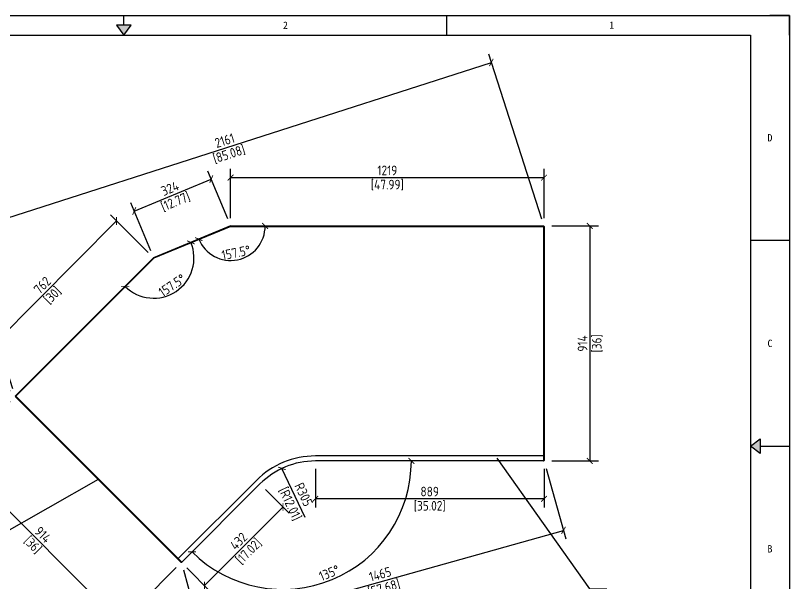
# Model space of a CAD drawing. Header units: inches. Extents: x 777 to 31414, y -60867 to 2393.
# Drawn here: x 18283 to 21294, y -34714 to -32504 of the extents above; entities that cross this region are included whole.
import ezdxf
from ezdxf.enums import TextEntityAlignment as Align

# ---------------------------------------------------------------- set-up
doc = ezdxf.new("R2010")
doc.units = ezdxf.units.IN
doc.header["$LTSCALE"] = 0.605
doc.header["$MEASUREMENT"] = 0
doc.header["$PDMODE"] = 3
doc.header["$PDSIZE"] = 0.25
doc.linetypes.add('DOT', pattern=[0.2, 0.1, -0.1])
doc.layers.get('0').update_dxf_attribs({"linetype": 'CONTINUOUS'})
doc.layers.get('Defpoints').update_dxf_attribs({"linetype": 'CONTINUOUS'})
for name, color, linetype in [('02-05848-001_DXF_TEXT', 7, 'CONTINUOUS'), ('console', 7, 'CONTINUOUS'), ('print', 30, 'CONTINUOUS')]:
    doc.layers.add(name, color=color, linetype=linetype)
doc.layers.add('dim', color=2, linetype='CONTINUOUS', lineweight=9)
doc.styles.add('Dartop', font='')
doc.styles.add('Dartop Text Style', font='gbenor.shx', dxfattribs={"bigfont": 'gbcbig.shx'})
doc.styles.get("Standard").update_dxf_attribs({"font": 'txt', "width": 0.7})
doc.styles.get('Dartop').set_extended_font_data('FangSong_GB2312')
doc.dimstyles.new('Dartop DIM Style', dxfattribs={"dimscale": 15, "dimtxt": 2.5, "dimasz": 1.5, "dimexe": 2.25, "dimexo": 2, "dimtad": 1, "dimdec": 0, "dimdsep": 46, "dimtxsty": 'Dartop Text Style', "dimblk": 'ARCHTICK', "dimcen": 0.09, "dimazin": 2, "dimtfac": 1, "dimtdec": 0, "dimtofl": 0, "dimtmove": 0, "dimatfit": 3, "dimfxl": 0, "dimtolj": 1, "dimtzin": 0, "dimarcsym": 0})
doc.dimstyles.get("Standard").update_dxf_attribs({"dimtxt": 0.1, "dimasz": 0.125, "dimexe": 0.18, "dimexo": 0.0625, "dimgap": 0.09, "dimtad": 0, "dimtih": 1, "dimtoh": 1, "dimdec": 3, "dimzin": 4, "dimdsep": 46, "dimtxsty": 'Standard', "dimblk": '_FILLED', "dimblk1": '_FILLED', "dimblk2": '_FILLED', "dimcen": 0.09, "dimadec": 0, "dimazin": 0, "dimtol": 1, "dimtp": 0.008, "dimtm": 0.008, "dimtfac": 1, "dimtdec": 3, "dimtofl": 0, "dimtmove": 0, "dimatfit": 3, "dimldrblk": '_FILLED', "dimfxl": 0, "dimtolj": 1, "dimtzin": 4, "dimarcsym": 0})

# ---------------------------------------------------------------- blocks, each defined once
blk = doc.blocks.new('_ArchTick')
at = {"color": 0, "linetype": 'ByBlock', "const_width": 0.15}
blk.add_lwpolyline([(-0.5, -0.5), (0.5, 0.5)], dxfattribs=at)
blk = doc.blocks.new('*D241')
at = {"layer": 'Defpoints', "color": 0}
for p in [(18282.7, -33984.6, 32), (18046.2, -34221.1), (18929.3, -34631.2, 32)]:
    blk.add_point(p, dxfattribs=at)
at = {"layer": 'dim', "color": 0, "lineweight": -2}
for p, q in [((18261.5, -34005.8), (18022.3, -34245)), ((18692.7, -34867.7), (18046.2, -34221.1)), ((18908, -34652.4), (18668.9, -34891.6))]:
    blk.add_line(p, q, dxfattribs=at)
at = {"layer": 'dim', "color": 0, "lineweight": -2, "xscale": 22.5, "yscale": 22.5, "zscale": 22.5}
for p, rotation in [((18046.2, -34221.1), 135.0000000000037), ((18692.7, -34867.7), 315.0000000000037)]:
    blk.add_blockref('_ArchTick', p, dxfattribs=dict(at, rotation=rotation))
at = {"layer": 'dim', "color": 0, "char_height": 37.5, "attachment_point": 5, "rotation": 315, "style": 'Dartop Text Style'}
for s, insert in [('\\A1;914', (18389.3, -34524.5)), ('\\A1;[36]', (18349, -34564.8))]:
    blk.add_mtext(s, dxfattribs=dict(at, insert=insert))
blk = doc.blocks.new('*D242')
at = {"layer": 'Defpoints', "color": 0}
for p in [(18675.8, -33303.7), (18820.1, -33447.2, 32), (18282.7, -33987.4, 32)]:
    blk.add_point(p, dxfattribs=at)
at = {"layer": 'dim', "color": 0, "lineweight": -2}
for p, q in [((18798.8, -33426), (18651.9, -33279.8)), ((18138.4, -33843.9), (18675.8, -33303.7)), ((18261.4, -33966.3), (18114.5, -33820.1))]:
    blk.add_line(p, q, dxfattribs=at)
at = {"layer": 'dim', "color": 0, "lineweight": -2, "xscale": 22.5, "yscale": 22.5, "zscale": 22.5}
for p, rotation in [((18675.8, -33303.7), 45.15038227807477), ((18138.4, -33843.9), 225.1503822780748)]:
    blk.add_blockref('_ArchTick', p, dxfattribs=dict(at, rotation=rotation))
at = {"layer": 'dim', "color": 0, "char_height": 37.5, "attachment_point": 5, "rotation": 45.1504, "style": 'Dartop Text Style'}
for s, insert in [('\\A1;762', (18387.1, -33553.9)), ('\\A1;[30]', (18427.6, -33594.2))]:
    blk.add_mtext(s, dxfattribs=dict(at, insert=insert))
blk = doc.blocks.new('*D243')
at = {"layer": 'Defpoints', "color": 0}
for p in [(19044.2, -33141), (19119.6, -33323.1, 32), (18820.1, -33447.2, 32)]:
    blk.add_point(p, dxfattribs=at)
at = {"layer": 'dim', "color": 0, "lineweight": -2}
for p, q in [((19108.2, -33295.4), (19031.3, -33109.9)), ((18744.7, -33265.1), (19044.2, -33141)), ((18808.6, -33419.5), (18731.7, -33233.9))]:
    blk.add_line(p, q, dxfattribs=at)
at = {"layer": 'dim', "color": 0, "lineweight": -2, "xscale": 22.5, "yscale": 22.5, "zscale": 22.5}
for p, rotation in [((19044.2, -33141), 22.49999999942064), ((18744.7, -33265.1), 202.4999999994207)]:
    blk.add_blockref('_ArchTick', p, dxfattribs=dict(at, rotation=rotation))
at = {"layer": 'dim', "color": 0, "char_height": 37.5, "attachment_point": 5, "rotation": 22.5, "style": 'Dartop Text Style'}
for s, insert in [('\\A1;324', (18883.7, -33177.1)), ('\\A1;[12.77]', (18905.5, -33229.8))]:
    blk.add_mtext(s, dxfattribs=dict(at, insert=insert))
blk = doc.blocks.new('*D244')
at = {"layer": 'Defpoints', "color": 0}
for p in [(20338.6, -33135.3), (19119.6, -33323.1, 32), (20338.6, -33323.1, 32)]:
    blk.add_point(p, dxfattribs=at)
at = {"layer": 'dim', "color": 0, "lineweight": -2}
for p, q in [((19119.6, -33293.1), (19119.6, -33101.6)), ((20338.6, -33293.1), (20338.6, -33101.6)), ((19119.6, -33135.3), (20338.6, -33135.3))]:
    blk.add_line(p, q, dxfattribs=at)
at = {"layer": 'dim', "color": 0, "lineweight": -2, "xscale": 22.5, "yscale": 22.5, "zscale": 22.5, "rotation": 180}
blk.add_blockref('_ArchTick', (19119.6, -33135.3), dxfattribs=at)
at = {"layer": 'dim', "color": 0, "lineweight": -2, "xscale": 22.5, "yscale": 22.5, "zscale": 22.5}
blk.add_blockref('_ArchTick', (20338.6, -33135.3), dxfattribs=at)
at = {"layer": 'dim', "color": 0, "char_height": 37.5, "attachment_point": 5, "style": 'Dartop Text Style'}
for s, insert in [('\\A1;1219', (19729.1, -33107.2)), ('\\A1;[47.99]', (19729.1, -33164.2))]:
    blk.add_mtext(s, dxfattribs=dict(at, insert=insert))
blk = doc.blocks.new('*U4')
at = {"color": 254, "linetype": 'Continuous', "extrusion": (0, 0, -1)}
for points in [[(-33.167, 11), (-33, 11), (-33.25, 11.188)], [(-33.167, 11), (-33.25, 11.188), (-33.25, 10.812)], [(-33.167, 11), (-33.25, 10.812), (-33, 11)]]:
    blk.add_solid(points, dxfattribs=at)
blk = doc.blocks.new('*U6')
at = {"color": 254, "linetype": 'Continuous'}
for points in [[(17, 21.667), (17.188, 21.75), (16.812, 21.75)], [(17, 21.667), (16.812, 21.75), (17, 21.5)], [(17, 21.667), (17, 21.5), (17.188, 21.75)]]:
    blk.add_solid(points, dxfattribs=at)
blk = doc.blocks.new('*D251')
at = {"layer": 'Defpoints', "color": 0}
for p in [(19119.6, -33323.1, 32), (19119.6, -33323.1, 32), (20336.6, -33323.1, 32), (18820.1, -33447.2, 32), (19084.9, -33452.9)]:
    blk.add_point(p, dxfattribs=at)
at = {"layer": 'dim', "color": 0, "lineweight": -2}
blk.add_arc((19119.6, -33323.1), 134.4, 202.5, 360, dxfattribs=at)
at = {"layer": 'dim', "color": 0, "lineweight": -2, "xscale": 22.5, "yscale": 22.5, "zscale": 22.5}
for p, rotation in [((19254, -33323.1), 89.9999999806414), ((18995.5, -33374.5), 112.4999999999986)]:
    blk.add_blockref('_ArchTick', p, dxfattribs=dict(at, rotation=rotation))
at = {"layer": 'dim', "color": 0, "insert": (19140.4, -33427.3), "char_height": 37.5, "attachment_point": 5, "rotation": 11.25, "style": 'Dartop Text Style'}
blk.add_mtext('\\A1;157.5°', dxfattribs=at)
blk = doc.blocks.new('*D252')
at = {"layer": 'Defpoints', "color": 0}
for p in [(19119.6, -33323.1, 32), (18820.1, -33447.2, 32), (18820.1, -33447.2, 32), (18840.6, -33602.9), (18282.7, -33984.6, 32)]:
    blk.add_point(p, dxfattribs=at)
at = {"layer": 'dim', "color": 0, "lineweight": -2}
blk.add_arc((18820.1, -33447.2), 157, 225, 22.5, dxfattribs=at)
at = {"layer": 'dim', "color": 0, "lineweight": -2, "xscale": 22.5, "yscale": 22.5, "zscale": 22.5}
for p, rotation in [((18965.1, -33387.1), 112.4999999999991), ((18709, -33558.2), 135.0000000000044)]:
    blk.add_blockref('_ArchTick', p, dxfattribs=dict(at, rotation=rotation))
at = {"layer": 'dim', "color": 0, "insert": (18891.7, -33554.4), "char_height": 37.5, "attachment_point": 5, "rotation": 33.75, "style": 'Dartop Text Style'}
blk.add_mtext('\\A1;157.5°', dxfattribs=at)
blk = doc.blocks.new('*D253')
at = {"layer": 'Defpoints', "color": 0}
for p in [(20338.6, -33323.1, 32), (20338.6, -34237.5, 32), (20516.6, -34237.5)]:
    blk.add_point(p, dxfattribs=at)
at = {"layer": 'dim', "color": 0, "lineweight": -2}
for p, q in [((20368.6, -33323.1), (20550.4, -33323.1)), ((20516.6, -33323.1), (20516.6, -34237.5)), ((20368.6, -34237.5), (20550.4, -34237.5))]:
    blk.add_line(p, q, dxfattribs=at)
at = {"layer": 'dim', "color": 0, "lineweight": -2, "xscale": 22.5, "yscale": 22.5, "zscale": 22.5}
for p, rotation in [((20516.6, -33323.1), 90), ((20516.6, -34237.5), 270)]:
    blk.add_blockref('_ArchTick', p, dxfattribs=dict(at, rotation=rotation))
at = {"layer": 'dim', "color": 0, "char_height": 37.5, "attachment_point": 5, "rotation": 90, "style": 'Dartop Text Style'}
for s, insert in [('\\A1;914', (20488.5, -33780.3)), ('\\A1;[36]', (20545.6, -33780.3))]:
    blk.add_mtext(s, dxfattribs=dict(at, insert=insert))
blk = doc.blocks.new('*D254')
at = {"layer": 'Defpoints', "color": 0}
for p in [(19449.2, -34237.5, 32), (20338.6, -34237.5, 32), (19449.2, -34384.8)]:
    blk.add_point(p, dxfattribs=at)
at = {"layer": 'dim', "color": 0, "lineweight": -2}
for p, q in [((19449.2, -34267.5), (19449.2, -34418.5)), ((20338.6, -34267.5), (20338.6, -34418.5)), ((20338.6, -34384.8), (19449.2, -34384.8))]:
    blk.add_line(p, q, dxfattribs=at)
at = {"layer": 'dim', "color": 0, "lineweight": -2, "xscale": 22.5, "yscale": 22.5, "zscale": 22.5, "rotation": 180}
blk.add_blockref('_ArchTick', (19449.2, -34384.8), dxfattribs=at)
at = {"layer": 'dim', "color": 0, "lineweight": -2, "xscale": 22.5, "yscale": 22.5, "zscale": 22.5}
blk.add_blockref('_ArchTick', (20338.6, -34384.8), dxfattribs=at)
at = {"layer": 'dim', "color": 0, "char_height": 37.5, "attachment_point": 5, "style": 'Dartop Text Style'}
for s, insert in [('\\A1;889', (19893.9, -34356.7)), ('\\A1;[35.02]', (19893.9, -34413.7))]:
    blk.add_mtext(s, dxfattribs=dict(at, insert=insert))
blk = doc.blocks.new('*D255')
at = {"layer": 'Defpoints', "color": 0}
for p in [(19233.6, -34326.8, 32), (18927.8, -34632.6, 32), (19017.6, -34722.4)]:
    blk.add_point(p, dxfattribs=at)
at = {"layer": 'dim', "color": 0, "lineweight": -2}
for p, q in [((19254.8, -34348.1), (19347.2, -34440.5)), ((19323.4, -34416.6), (19017.6, -34722.4)), ((18949.1, -34653.8), (19041.5, -34746.2))]:
    blk.add_line(p, q, dxfattribs=at)
at = {"layer": 'dim', "color": 0, "lineweight": -2, "xscale": 22.5, "yscale": 22.5, "zscale": 22.5}
for p, rotation in [((19323.4, -34416.6), 45.00000000000032), ((19017.6, -34722.4), 225.0000000000004)]:
    blk.add_blockref('_ArchTick', p, dxfattribs=dict(at, rotation=rotation))
at = {"layer": 'dim', "color": 0, "char_height": 37.5, "attachment_point": 5, "rotation": 45, "style": 'Dartop Text Style'}
for s, insert in [('\\A1;432', (19150.6, -34549.6)), ('\\A1;[17.02]', (19190.9, -34589.9))]:
    blk.add_mtext(s, dxfattribs=dict(at, insert=insert))
blk = doc.blocks.new('*D256')
at = {"layer": 'Defpoints', "color": 0}
for p in [(19319.3, -34266.6, 32), (19449.2, -34542.5, 32)]:
    blk.add_point(p, dxfattribs=at)
at = {"layer": 'dim', "color": 0, "lineweight": -2}
blk.add_line((19409, -34457.1), (19319.3, -34266.6), dxfattribs=at)
at = {"layer": 'dim', "color": 0, "lineweight": -2, "xscale": 22.5, "yscale": 22.5, "zscale": 22.5, "rotation": 115.2259631963509}
blk.add_blockref('_ArchTick', (19319.3, -34266.6), dxfattribs=at)
at = {"layer": 'dim', "color": 0, "insert": (19373.7, -34382.2), "char_height": 37.5, "attachment_point": 5, "rotation": 295.226, "style": 'Dartop Text Style'}
blk.add_mtext('\\A1;R305\\P [R12.01]', dxfattribs=at)
blk = doc.blocks.new('*D257')
at = {"layer": 'Defpoints', "color": 0}
for p in [(19449.2, -34237.5, 32), (20336.6, -34237.5, 32), (19233.6, -34326.8, 32), (18929.3, -34631.2, 32), (19322.9, -34737.2)]:
    blk.add_point(p, dxfattribs=at)
at = {"layer": 'dim', "color": 0, "lineweight": -2}
blk.add_arc((19322.9, -34237.5), 499.7, 225, 360, dxfattribs=at)
at = {"layer": 'dim', "color": 0, "lineweight": -2, "xscale": 22.5, "yscale": 22.5, "zscale": 22.5}
for p, rotation in [((19822.6, -34237.5), 89.999999999996), ((18969.6, -34590.9), 135.0000000000029)]:
    blk.add_blockref('_ArchTick', p, dxfattribs=dict(at, rotation=rotation))
at = {"layer": 'dim', "color": 0, "insert": (19503.4, -34673.2), "char_height": 37.5, "attachment_point": 5, "rotation": 22.5, "style": 'Dartop Text Style'}
blk.add_mtext('\\A1;135°', dxfattribs=at)
blk = doc.blocks.new('*D258')
at = {"layer": 'Defpoints', "color": 0}
for p in [(20133.7, -32687.1), (20338.6, -33325.1, 32), (18281.3, -33986, 32)]:
    blk.add_point(p, dxfattribs=at)
at = {"layer": 'dim', "color": 0, "lineweight": -2}
for p, q in [((20329.5, -33296.5), (20123.4, -32655)), ((18076.3, -33348), (20133.7, -32687.1)), ((18272.1, -33957.4), (18066, -33315.9))]:
    blk.add_line(p, q, dxfattribs=at)
at = {"layer": 'dim', "color": 0, "lineweight": -2, "xscale": 22.5, "yscale": 22.5, "zscale": 22.5}
for p, rotation in [((20133.7, -32687.1), 17.80873793432705), ((18076.3, -33348), 197.808737934327)]:
    blk.add_blockref('_ArchTick', p, dxfattribs=dict(at, rotation=rotation))
at = {"layer": 'dim', "color": 0, "char_height": 37.5, "attachment_point": 5, "rotation": 17.8087, "style": 'Dartop Text Style'}
for s, insert in [('\\A1;2161', (19096.4, -32990.8)), ('\\A1;[85.08]', (19113.8, -33045.1))]:
    blk.add_mtext(s, dxfattribs=dict(at, insert=insert))
blk = doc.blocks.new('*D259')
at = {"layer": 'Defpoints', "color": 0}
for p in [(20338.6, -34237.5, 32), (20414.2, -34507.5), (18927.8, -34632.6, 32)]:
    blk.add_point(p, dxfattribs=at)
at = {"layer": 'dim', "color": 0, "lineweight": -2}
for p, q in [((20346.7, -34266.4), (20423.3, -34540)), ((19003.4, -34902.6), (20414.2, -34507.5)), ((18935.9, -34661.5), (19012.5, -34935.1))]:
    blk.add_line(p, q, dxfattribs=at)
at = {"layer": 'dim', "color": 0, "lineweight": -2, "xscale": 22.5, "yscale": 22.5, "zscale": 22.5}
for p, rotation in [((20414.2, -34507.5), 15.64421786496154), ((19003.4, -34902.6), 195.6442178649615)]:
    blk.add_blockref('_ArchTick', p, dxfattribs=dict(at, rotation=rotation))
at = {"layer": 'dim', "color": 0, "char_height": 37.5, "attachment_point": 5, "rotation": 15.6442, "style": 'Dartop Text Style'}
for s, insert in [('\\A1;1465', (19701.3, -34678)), ('\\A1;[57.68]', (19716.6, -34732.9))]:
    blk.add_mtext(s, dxfattribs=dict(at, insert=insert))
blk = doc.blocks.new('_FILLED')
at = {"color": 0, "linetype": 'ByBlock'}
blk.add_solid([(0, 0), (-1, 0.16), (-1, -0.16)], dxfattribs=at)

msp = doc.modelspace()

# ---------------------------------------------------------------- linework, layer by layer
at = {"color": 0, "linetype": 'DOT'}
for p, q in [((16456.21, -32504.43), (21217.44, -32504.43)), ((21293.59, -32580.57), (21293.59, -35778.64))]:
    msp.add_line(p, q, dxfattribs=at)
at = {"color": 0}
for p, q in [((18704.68, -32542.5), (18704.68, -32504.43)), ((19961.06, -32580.57), (19961.06, -32504.43)), ((21293.59, -32504.43), (21217.44, -32504.43)), ((21293.59, -32580.57), (21293.59, -32504.43)), ((16608.5, -32580.57), (21141.3, -32580.57)), ((21141.3, -32580.57), (21141.3, -35778.64)), ((21293.59, -33380.09), (21141.3, -33380.09)), ((21179.37, -34179.6), (21293.59, -34179.6))]:
    msp.add_line(p, q, dxfattribs=at)
for points in [[(18704.68, -32580.57), (18733.23, -32542.5), (18676.12, -32542.5), (18704.68, -32580.57)], [(21141.3, -34179.6), (21179.37, -34151.05), (21179.37, -34208.16), (21141.3, -34179.6)]]:
    msp.add_lwpolyline(points, close=True, dxfattribs=at)
at = {"layer": 'console'}
for p, q in [((19119.63, -33323.11, 32.05), (18820.08, -33447.19, 32.05)), ((19120.03, -33325.11, 32.05), (18821.21, -33448.89, 32.05)), ((19119.63, -33323.11, 32.05), (20336.63, -33323.11, 32.05)), ((19120.03, -33325.11, 32.05), (20336.63, -33325.11, 32.05)), ((20336.63, -33325.11, 32.05), (20336.63, -34237.51, 32.05)), ((20338.63, -33325.11, 32.05), (20338.63, -34235.51, 32.05)), ((18820.08, -33447.19, 32.05), (18282.67, -33984.59, 32.05)), ((18821.21, -33448.89, 32.05), (18284.09, -33986.01, 32.05)), ((18926.42, -34631.17, 32.05), (18282.67, -33987.42, 32.05)), ((18929.25, -34631.17, 32.05), (18284.09, -33986.01, 32.05)), ((20336.63, -34218.06, 32.05), (19449.25, -34218.06, 32.05)), ((20336.63, -34237.51, 32.05), (19449.25, -34237.51, 32.05)), ((18915.5, -34617.42, 32.05), (19219.83, -34313.09, 32.05)), ((18929.25, -34631.17, 32.05), (19233.58, -34326.84, 32.05))]:
    msp.add_line(p, q, dxfattribs=at)
for centre, radius, start, end in [((20336.63, -33325.11, 32.05), 2, 360, 90), ((18284.09, -33986.01, 32.05), 2, 135, 225), ((19449.25, -34542.51, 32.05), 324.45, 90, 135), ((19449.25, -34542.51, 32.05), 305, 90, 135), ((20336.63, -34235.51, 32.05), 2, 270, 360), ((18927.84, -34629.76, 32.05), 2, 225, 315)]:
    msp.add_arc(centre, radius, start, end, dxfattribs=at)
at = {"layer": 'print'}
msp.add_lwpolyline([(16456.21, -32504.43), (21293.59, -32504.43), (21293.59, -35854.78), (16456.21, -35854.78)], close=True, dxfattribs=at)

# ---------------------------------------------------------------- block references
at = {"color": 0, "linetype": 'Continuous', "xscale": 152.2888407109637, "yscale": 152.2888407109637, "zscale": 152.2888407109637}
for name in ['*U6', '*U4']:
    msp.add_blockref(name, (16115.77, -35854.78), dxfattribs=at)

# ---------------------------------------------------------------- texts
at = {"color": 0, "style": 'Dartop'}
for s, p in [('2', (19332.87, -32542.5)), ('1', (20602.27, -32541.59)), ('D', (21217.44, -32980.33)), ('C', (21217.44, -33779.84)), ('B', (21217.44, -34579.36))]:
    msp.add_text(s, height=28.55, dxfattribs=at).set_placement(p, align=Align.MIDDLE_CENTER)

# ---------------------------------------------------------------- dimensions: what is measured, and where the dimension line sits
at = {"layer": 'dim'}
for p1, p2, distance, picture, middle in [((18281.26, -33986.01, 32.05), (20338.63, -33325.11, 32.05), 670.1, '*D258', (19105, -33017.57)), ((19119.63, -33323.11, 32.05), (20338.63, -33323.11, 32.05), 187.78, '*D244', (19729.13, -33135.32)), ((18820.08, -33447.19, 32.05), (19119.63, -33323.11, 32.05), 197.07, '*D243', (18894.44, -33203.08)), ((18282.67, -33987.42, 32.05), (18820.08, -33447.19, 32.05), 203.53, '*D242', (18407.08, -33573.77)), ((18929.25, -34631.17, 32.05), (18282.67, -33984.59, 32.05), 334.48, '*D241', (18369.45, -34544.4)), ((18927.84, -34632.58, 32.05), (20338.63, -34237.51, 32.05), -280.38, '*D259', (19708.85, -34705.04)), ((19233.58, -34326.84, 32.05), (18927.84, -34632.58, 32.05), 126.98, '*D255', (19170.5, -34569.5))]:
    dim = msp.add_aligned_dim(p1=p1, p2=p2, distance=distance, dimstyle='Dartop DIM Style', override={"dimpost": '\\X'}, dxfattribs=at)
    dim.commit()
    dim.dimension.update_dxf_attribs({"geometry": picture, "text_midpoint": middle})
for base, line1, line2, picture, middle in [((18840.57, -33602.87), ((18820.08, -33447.19, 32.05), (18282.67, -33984.59, 32.05)), ((19119.63, -33323.11, 32.05), (18820.08, -33447.19, 32.05)), '*D252', (18891.69, -33554.37)), ((19084.86, -33452.9), ((19119.63, -33323.11, 32.05), (20336.63, -33323.11, 32.05)), ((19119.63, -33323.11, 32.05), (18820.08, -33447.19, 32.05)), '*D251', (19140.36, -33427.31)), ((19322.91, -34737.21), ((20336.63, -34237.51, 32.05), (19449.25, -34237.51, 32.05)), ((18929.25, -34631.17, 32.05), (19233.58, -34326.84, 32.05)), '*D257', (19503.38, -34673.19))]:
    dim = msp.add_angular_dim_2l(base=base, line1=line1, line2=line2, dimstyle='Dartop DIM Style', override={"dimpost": '\\X'}, dxfattribs=at)
    dim.commit()
    dim.dimension.update_dxf_attribs({"geometry": picture, "text_midpoint": middle})
dim = msp.add_linear_dim(base=(20516.65, -34237.51), p1=(20338.63, -33323.11, 32.05), p2=(20338.63, -34237.51, 32.05), angle=90, dimstyle='Dartop DIM Style', override={"dimpost": '\\X'}, dxfattribs=at)
dim.commit()
dim.dimension.update_dxf_attribs({"geometry": '*D253', "text_midpoint": (20516.65, -33780.31)})
dim = msp.add_radius_dim(center=(19449.25, -34542.51, 32.05), mpoint=(19319.26, -34266.6, 32.05), dimstyle='Dartop DIM Style', override={"dimpost": '\\X'}, dxfattribs=at)
dim.commit()
dim.dimension.update_dxf_attribs({"geometry": '*D256', "text_midpoint": (19373.73, -34382.22), "dimtype": 164})
dim = msp.add_linear_dim(base=(19449.25, -34384.79), p1=(20338.63, -34237.51, 32.05), p2=(19449.25, -34237.51, 32.05), dimstyle='Dartop DIM Style', override={"dimpost": '\\X'}, dxfattribs=at)
dim.commit()
dim.dimension.update_dxf_attribs({"geometry": '*D254', "text_midpoint": (19893.94, -34384.79)})

# ---------------------------------------------------------------- leaders
at = {"layer": '02-05848-001_DXF_TEXT', "color": 2, "linetype": 'Continuous'}
for points in [[(20155.04, -34226.7), (20515.26, -34735.63), (20582.76, -34735.63)], [(18604.55, -34309.3), (17898.99, -34709.87), (17966.49, -34709.87)]]:
    msp.add_leader(points, dimstyle='Standard', override={"dimtad": 0}, dxfattribs=at)

doc.saveas('drawing.dxf')
